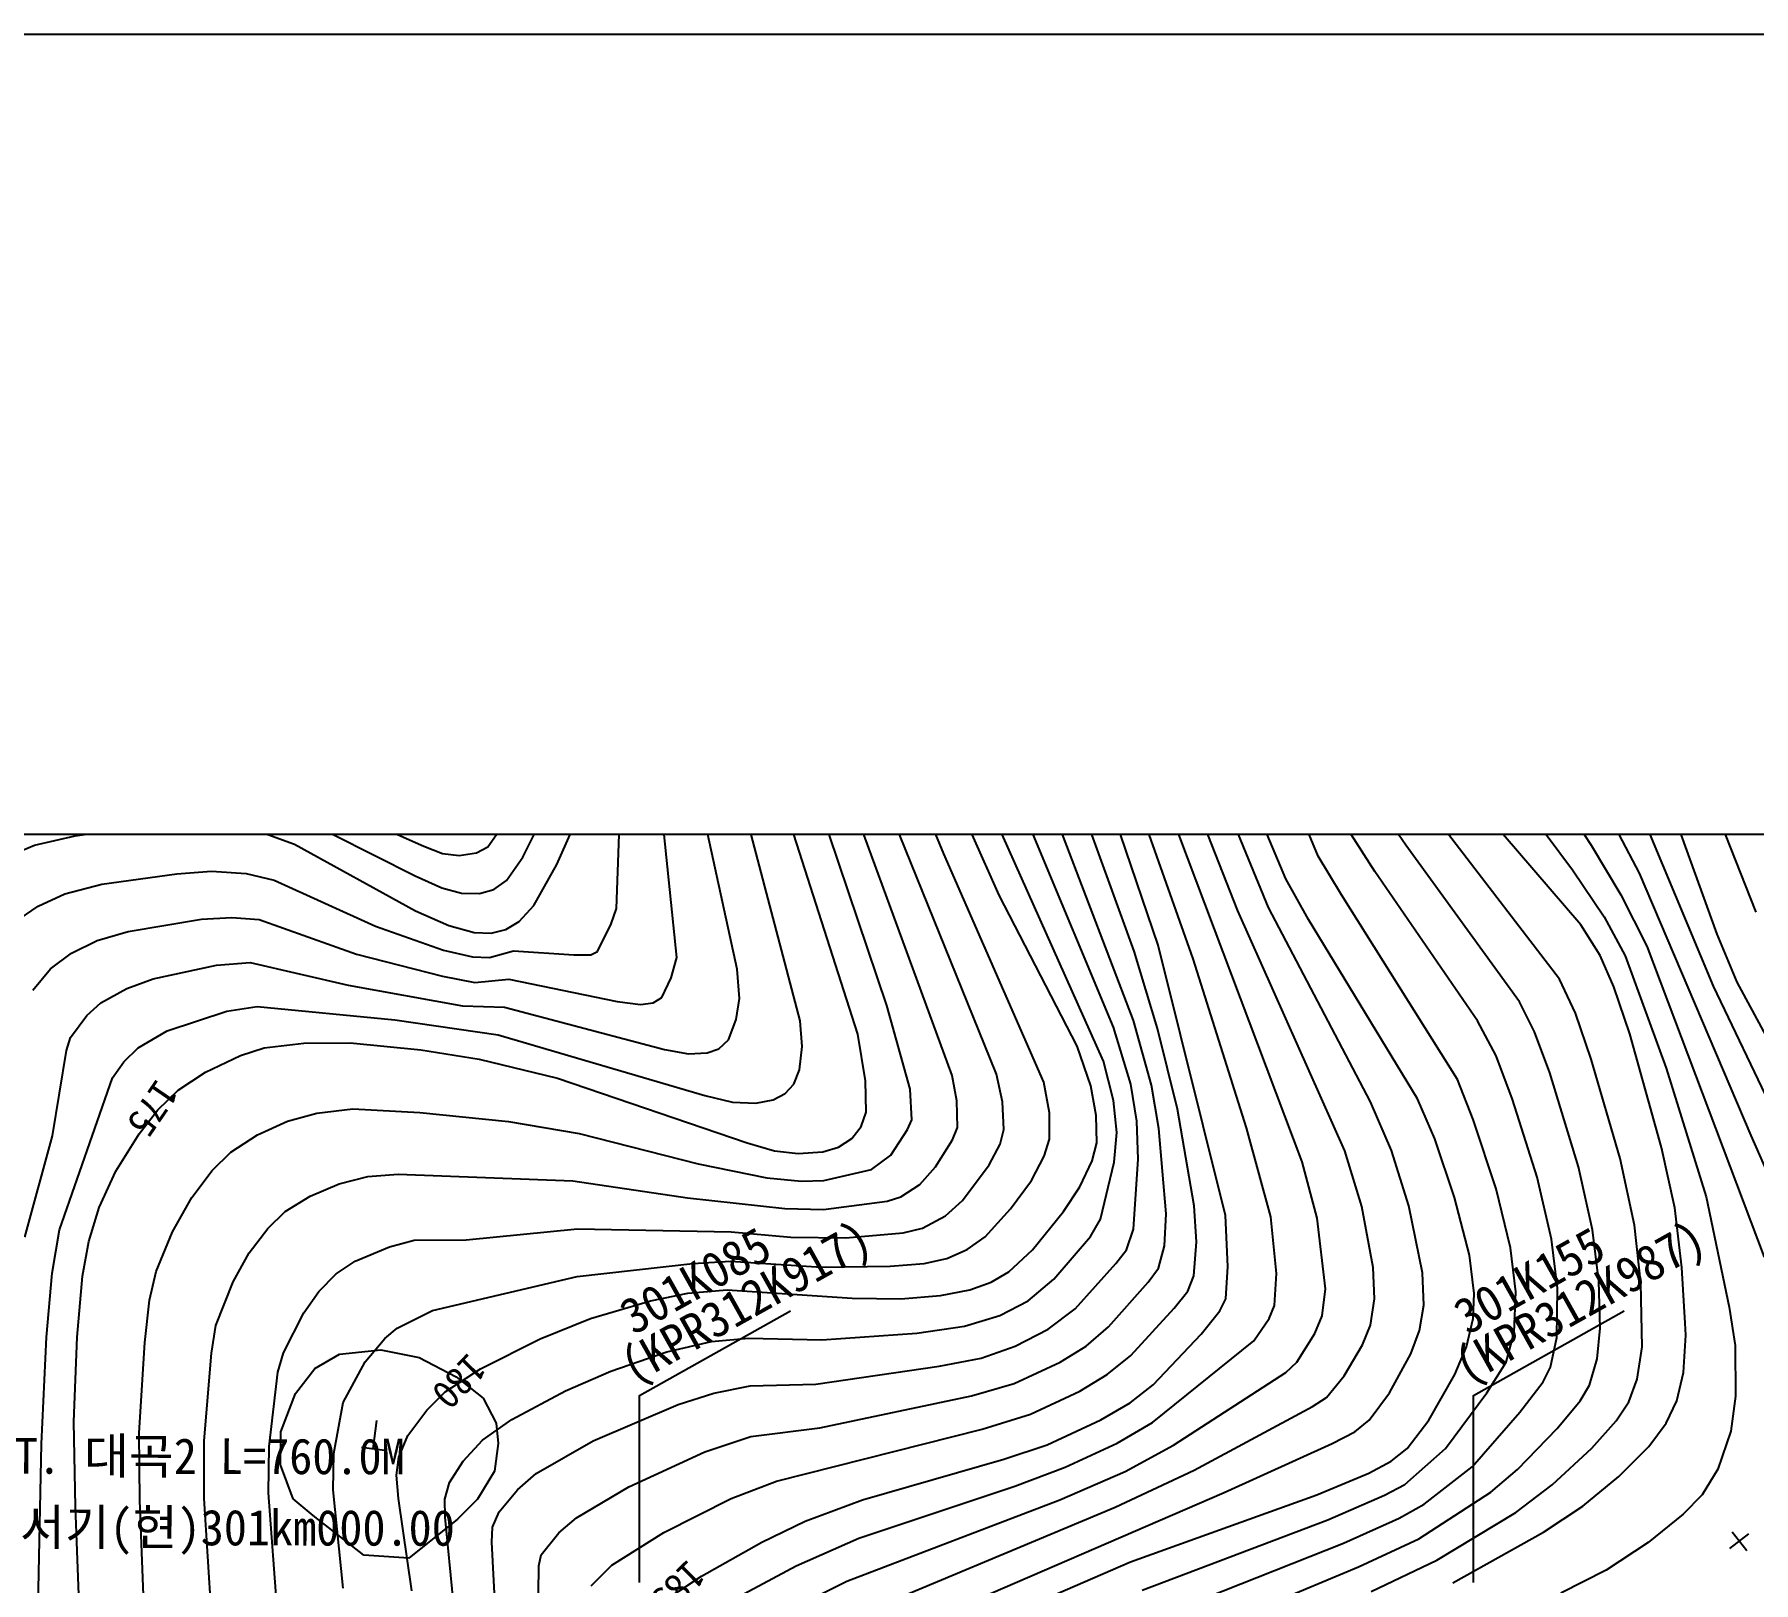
# Model space of a CAD drawing. Header units: millimetres. Extents: x 1510 to 2306, y 1103 to 1807.
# Drawn here: x 2032.1 to 2176.4, y 1489.1 to 1619.1 of the extents above; entities that cross this region are included whole.
import ezdxf
from ezdxf.xclip import XClip

# ---------------------------------------------------------------- set-up
doc = ezdxf.new("R2010")
doc.units = ezdxf.units.MM
doc.header["$LTSCALE"] = 10
doc.header["$MEASUREMENT"] = 0
doc.header["$XCLIPFRAME"] = 2
doc.layers.add('TX-PAPR', color=2, linetype='Continuous', plot=False)
doc.layers.add('TZ-BASE', color=253, linetype='Continuous')
doc.styles.add('HANA', font='GulimChe.ttf')
doc.styles.get("Standard").update_dxf_attribs({"font": 'GulimChe.ttf'})

# ---------------------------------------------------------------- blocks, each defined once
blk = doc.blocks.new('JD-DHDH6EF4KJ')
at = {"layer": 'TZ-BASE'}
for p, q in [((515.18, 69.93, 180), (503.9, 95.35, 180)), ((523.93, 55.99, 181), (506.41, 95.26, 181)), ((510.53, 73.4, 179), (503.29, 90.87, 179)), ((541.97, 73.2, 191), (535.43, 88.59, 191)), ((574.78, 88.45, 202), (581.6, 71.2, 202)), ((571.13, 87.58, 201), (578.71, 68.49, 201)), ((539.24, 71.29, 190), (532.92, 86.39, 190)), ((537.8, 68.88, 189), (531.26, 84.68, 189)), ((558.06, 84.17, 197), (564.88, 74.13, 197)), ((535.21, 68.6, 188), (529.47, 83.28, 188)), ((554.7, 83.56, 196), (563.3, 72.04, 196)), ((505.75, 60.65, 176), (498.66, 81.68, 176)), ((528.53, 65.72, 185), (523.12, 81.62, 185)), ((531.46, 64.57, 186), (525.69, 80.85, 186)), ((540.62, 47.55, 187), (527.58, 82.09, 187)), ((453.17, 80.09, 168), (466.88, 74.02, 168)), ((511.23, 54.78, 177), (502.1, 79.74, 177)), ((503.31, 58.27, 175), (496.76, 78.76, 175)), ((524.77, 58.85, 182), (516.55, 78.61, 182)), ((526.51, 65.21, 184), (521.59, 78.76, 184)), ((564, 67.44, 195), (554.45, 78.51, 195)), ((475.21, 73.1, 169), (477.49, 77.7, 169)), ((478.06, 72.5, 170), (479.84, 76.51, 170)), ((498.47, 59.38, 174), (493.73, 77.48, 174)), ((526.46, 59.39, 183), (519.57, 77.44, 183)), ((549.33, 74.11, 193), (547.17, 77.23, 193)), ((569.11, 76.65, 199), (575.11, 62.28, 199)), ((571.52, 77.47, 200), (575.43, 66.66, 200)), ((437.61, 74.9, 170), (443.62, 75.65, 170)), ((452.97, 75.29, 170), (456.03, 74.2, 170)), ((456.78, 76.27, 169), (466.16, 71.53, 169)), ((472.26, 73.99, 168), (473.52, 75.7, 168)), ((483.06, 68.81, 171), (483.3, 75.77, 171)), ((488.13, 64.68, 172), (486.96, 75.97, 172)), ((493.18, 63.7, 173), (490.64, 75.48, 173)), ((514.95, 54.91, 178), (506.61, 75.49, 178)), ((546.71, 71.91, 192), (544.56, 75.26, 192)), ((562.23, 62.86, 194), (551.83, 76.41, 194)), ((566.49, 76.31, 198), (568.91, 71.78, 198)), ((432.08, 73.21, 170), (434.22, 74.13, 170)), ((434.22, 74.13, 170), (437.61, 74.9, 170)), ((456.03, 74.2, 170), (466.18, 68.61, 170)), ((466.88, 74.02, 168), (468.47, 73.43, 168)), ((471.31, 73.47, 168), (472.26, 73.99, 168)), ((558.87, 60.98, 193), (549.33, 74.11, 193)), ((564.88, 74.13, 197), (567.36, 69.96, 197)), ((468.47, 73.43, 168), (469.86, 73.26, 168)), ((469.86, 73.26, 168), (471.31, 73.47, 168)), ((473.83, 71.14, 169), (475.21, 73.1, 169)), ((476.12, 69.04, 170), (478.06, 72.5, 170)), ((518.92, 54.22, 179), (510.53, 73.4, 179)), ((543.91, 69.96, 191), (541.97, 73.2, 191)), ((436.77, 70.04, 171), (439.86, 70.85, 171)), ((439.86, 70.85, 171), (446.15, 71.72, 171)), ((446.15, 71.72, 171), (449.06, 71.94, 171)), ((449.06, 71.94, 171), (451.97, 71.74, 171)), ((451.97, 71.74, 171), (454.32, 71.18, 171)), ((454.32, 71.18, 171), (462.83, 67.32, 171)), ((466.16, 71.53, 169), (468.39, 70.55, 169)), ((472.78, 70.4, 169), (473.83, 71.14, 169)), ((541.14, 67.88, 190), (539.24, 71.29, 190)), ((555.34, 59.38, 192), (546.71, 71.91, 192)), ((563.3, 72.04, 196), (565.96, 68.11, 196)), ((568.91, 71.78, 198), (578.28, 49.74, 198)), ((434.53, 69, 171), (436.77, 70.04, 171)), ((468.39, 70.55, 169), (470.05, 70.1, 169)), ((470.05, 70.1, 169), (471.57, 70.07, 169)), ((471.57, 70.07, 169), (472.78, 70.4, 169)), ((521.74, 57.26, 180), (515.18, 69.93, 180)), ((553.67, 54.45, 191), (543.91, 69.96, 191)), ((567.36, 69.96, 197), (569.54, 65.63, 197)), ((432.48, 67.6, 171), (434.53, 69, 171)), ((442.08, 66.88, 172), (448.24, 67.91, 172)), ((448.24, 67.91, 172), (450.78, 68.06, 172)), ((450.78, 68.06, 172), (453.06, 67.89, 172)), ((453.06, 67.89, 172), (461.24, 64.98, 172)), ((466.18, 68.61, 170), (468.99, 67.38, 170)), ((474.89, 67.7, 170), (476.12, 69.04, 170)), ((482.61, 67.51, 171), (483.06, 68.81, 171)), ((544.2, 48.46, 188), (535.21, 68.6, 188)), ((546.35, 52.59, 189), (537.8, 68.88, 189)), ((550.29, 52.84, 190), (541.14, 67.88, 190)), ((565.96, 68.11, 196), (567.74, 64.84, 196)), ((439.47, 66.11, 172), (442.08, 66.88, 172)), ((462.83, 67.32, 171), (468.54, 65.31, 171)), ((468.99, 67.38, 170), (471.12, 66.79, 170)), ((471.12, 66.79, 170), (472.53, 66.74, 170)), ((472.53, 66.74, 170), (473.76, 67.05, 170)), ((473.76, 67.05, 170), (474.89, 67.7, 170)), ((481.48, 65.18, 171), (482.61, 67.51, 171)), ((565.63, 64.85, 195), (564, 67.44, 195)), ((575.43, 66.66, 200), (577.1, 62.62, 200)), ((435.54, 63.73, 172), (437.32, 65.06, 172)), ((437.32, 65.06, 172), (439.47, 66.11, 172)), ((461.24, 64.98, 172), (468.45, 63.12, 172)), ((468.54, 65.31, 171), (470.98, 64.74, 171)), ((472.39, 64.68, 171), (474.43, 65.26, 171)), ((474.43, 65.26, 171), (479.48, 64.91, 171)), ((480.92, 64.91, 171), (481.48, 65.18, 171)), ((528.48, 58.73, 184), (526.51, 65.21, 184)), ((534.18, 43.03, 185), (528.53, 65.72, 185)), ((569.54, 65.63, 197), (579.41, 39.55, 197)), ((434.07, 61.95, 172), (435.54, 63.73, 172)), ((444.16, 62.89, 173), (449.49, 64.06, 173)), ((449.49, 64.06, 173), (452.31, 64.27, 173)), ((452.31, 64.27, 173), (460.53, 62.37, 173)), ((470.98, 64.74, 171), (472.39, 64.68, 171)), ((479.48, 64.91, 171), (480.92, 64.91, 171)), ((487.64, 62.98, 172), (488.13, 64.68, 172)), ((493.39, 61.25, 173), (493.18, 63.7, 173)), ((535.95, 50.41, 186), (531.46, 64.57, 186)), ((566.78, 62.22, 195), (565.63, 64.85, 195)), ((567.74, 64.84, 196), (571.16, 55.41, 196)), ((439.77, 60.88, 173), (441.95, 62.09, 173)), ((441.95, 62.09, 173), (444.16, 62.89, 173)), ((460.53, 62.37, 173), (470.14, 60.63, 173)), ((468.45, 63.12, 172), (471.17, 62.6, 172)), ((471.17, 62.6, 172), (474.03, 62.88, 172)), ((474.03, 62.88, 172), (483.13, 60.99, 172)), ((486.87, 61.34, 172), (487.64, 62.98, 172)), ((563.55, 60.01, 194), (562.23, 62.86, 194)), ((568.11, 58.28, 195), (566.78, 62.22, 195)), ((575.11, 62.28, 199), (580.12, 51.82, 199)), ((577.1, 62.62, 200), (581.74, 54.01, 200)), ((438.61, 59.81, 173), (439.77, 60.88, 173)), ((470.14, 60.63, 173), (473.66, 60.52, 173)), ((483.13, 60.99, 172), (485.09, 60.75, 172)), ((485.09, 60.75, 172), (486.13, 60.88, 172)), ((486.13, 60.88, 172), (486.87, 61.34, 172)), ((493.11, 59.5, 173), (493.39, 61.25, 173)), ((507.72, 53.63, 176), (505.75, 60.65, 176)), ((560.13, 58.44, 193), (558.87, 60.98, 193)), ((437.24, 57.98, 173), (438.61, 59.81, 173)), ((445.35, 58.53, 174), (450.35, 60.18, 174)), ((450.35, 60.18, 174), (452.9, 60.59, 174)), ((452.9, 60.59, 174), (464.47, 59.46, 174)), ((464.47, 59.46, 174), (473.12, 58.19, 174)), ((473.66, 60.52, 173), (487.08, 56.97, 173)), ((492.46, 57.77, 173), (493.11, 59.5, 173)), ((498.64, 57.22, 174), (498.47, 59.38, 174)), ((527.98, 53.97, 183), (526.46, 59.39, 183)), ((556.9, 56.43, 192), (555.34, 59.38, 192)), ((564.89, 56.16, 194), (563.55, 60.01, 194)), ((436.91, 56.9, 173), (437.24, 57.98, 173)), ((442.9, 57.12, 174), (445.35, 58.53, 174)), ((473.12, 58.19, 174), (490.49, 53.1, 174)), ((491.65, 57.02, 173), (492.46, 57.77, 173)), ((503.96, 54.33, 175), (503.31, 58.27, 175)), ((526.23, 54.05, 182), (524.77, 58.85, 182)), ((530.14, 51.97, 184), (528.48, 58.73, 184)), ((561.4, 55, 193), (560.13, 58.44, 193)), ((570.79, 48.76, 195), (568.11, 58.28, 195)), ((435.71, 49.72, 173), (436.91, 56.9, 173)), ((441.71, 55.94, 174), (442.9, 57.12, 174)), ((448.56, 55.07, 175), (451.5, 56.47, 175)), ((451.5, 56.47, 175), (453.5, 57.1, 175)), ((453.5, 57.1, 175), (456.82, 57.5, 175)), ((456.82, 57.5, 175), (460.71, 57.52, 175)), ((460.71, 57.52, 175), (466.63, 56.95, 175)), ((466.63, 56.95, 175), (471.53, 56.16, 175)), ((487.08, 56.97, 173), (489.12, 56.62, 173)), ((489.12, 56.62, 173), (490.67, 56.68, 173)), ((490.67, 56.68, 173), (491.65, 57.02, 173)), ((498.42, 55.27, 174), (498.64, 57.22, 174)), ((522.88, 53.91, 180), (521.74, 57.26, 180)), ((558.27, 52.78, 192), (556.9, 56.43, 192)), ((440.77, 54.59, 174), (441.71, 55.94, 174)), ((446.27, 53.55, 175), (448.56, 55.07, 175)), ((471.53, 56.16, 175), (478.12, 54.57, 175)), ((497.94, 54.06, 174), (498.42, 55.27, 174)), ((515.46, 52.57, 178), (514.95, 54.91, 178)), ((524.79, 52.69, 181), (523.93, 55.99, 181)), ((563.81, 47.12, 193), (561.4, 55, 193)), ((567.32, 47.83, 194), (564.89, 56.16, 194)), ((571.16, 55.41, 196), (574.53, 44.6, 196)), ((436.3, 41.83, 174), (440.77, 54.59, 174)), ((444.55, 51.92, 175), (446.27, 53.55, 175)), ((478.12, 54.57, 175), (494.03, 49.13, 175)), ((497.22, 53.28, 174), (497.94, 54.06, 174)), ((504.01, 51.7, 175), (503.96, 54.33, 175)), ((507.85, 51.08, 176), (507.72, 53.63, 176)), ((511.63, 52.65, 177), (511.23, 54.78, 177)), ((519.4, 51.66, 179), (518.92, 54.22, 179)), ((523.34, 51.43, 180), (522.88, 53.91, 180)), ((526.75, 50.97, 182), (526.23, 54.05, 182)), ((528.59, 50.34, 183), (527.98, 53.97, 183)), ((554.98, 51.11, 191), (553.67, 54.45, 191)), ((457.9, 51.64, 176), (460.93, 51.98, 176)), ((460.93, 51.98, 176), (466.56, 51.69, 176)), ((490.49, 53.1, 174), (492.79, 52.55, 174)), ((492.79, 52.55, 174), (494.77, 52.48, 174)), ((494.77, 52.48, 174), (496.21, 52.74, 174)), ((496.21, 52.74, 174), (497.22, 53.28, 174)), ((511.68, 50.42, 177), (511.63, 52.65, 177)), ((515.58, 50.25, 178), (515.46, 52.57, 178)), ((525.06, 50.01, 181), (524.79, 52.69, 181)), ((531.56, 43.84, 184), (530.14, 51.97, 184)), ((548.11, 48.49, 189), (546.35, 52.59, 189)), ((551.75, 49.47, 190), (550.29, 52.84, 190)), ((560.34, 46.25, 192), (558.27, 52.78, 192)), ((442.99, 49.9, 175), (444.55, 51.92, 175)), ((452.92, 49.81, 176), (455.44, 50.97, 176)), ((455.44, 50.97, 176), (457.9, 51.64, 176)), ((466.56, 51.69, 176), (474, 50.92, 176)), ((474, 50.92, 176), (479.92, 49.93, 176)), ((503.6, 50.5, 175), (504.01, 51.7, 175)), ((507.48, 50.25, 176), (507.85, 51.08, 176)), ((519.4, 49.44, 179), (519.4, 51.66, 179)), ((523.38, 49.14, 180), (523.34, 51.43, 180)), ((526.86, 47.77, 182), (526.75, 50.97, 182)), ((556.9, 45.27, 191), (554.98, 51.11, 191)), ((433.4, 41.21, 173), (435.71, 49.72, 173)), ((441.04, 46.75, 175), (442.99, 49.9, 175)), ((450.7, 48.35, 176), (452.92, 49.81, 176)), ((479.92, 49.93, 176), (489.91, 47.37, 176)), ((494.03, 49.13, 175), (496.32, 48.48, 175)), ((501.7, 48.77, 175), (502.81, 49.5, 175)), ((502.81, 49.5, 175), (503.6, 50.5, 175)), ((506.1, 48.1, 176), (507.48, 50.25, 176)), ((509.83, 47.12, 177), (511.27, 49.39, 177)), ((511.27, 49.39, 177), (511.68, 50.42, 177)), ((515.26, 49.02, 178), (515.58, 50.25, 178)), ((518.97, 48.01, 179), (519.4, 49.44, 179)), ((523, 47.64, 180), (523.38, 49.14, 180)), ((524.85, 47.52, 181), (525.06, 50.01, 181)), ((529.21, 43.19, 183), (528.59, 50.34, 183)), ((537.99, 42.94, 186), (535.95, 50.41, 186)), ((553.41, 44.54, 190), (551.75, 49.47, 190)), ((578.28, 49.74, 198), (581.51, 42.46, 198)), ((449.12, 46.82, 176), (450.7, 48.35, 176)), ((496.32, 48.48, 175), (498.31, 48.24, 175)), ((498.31, 48.24, 175), (500.39, 48.38, 175)), ((500.39, 48.38, 175), (501.7, 48.77, 175)), ((504.46, 46.91, 176), (506.1, 48.1, 176)), ((514.34, 47.29, 178), (515.26, 49.02, 178)), ((517.89, 45.99, 179), (518.97, 48.01, 179)), ((521.96, 45.44, 180), (523, 47.64, 180)), ((526.47, 41.9, 182), (526.86, 47.77, 182)), ((545.63, 43.79, 188), (544.2, 48.46, 188)), ((549.57, 43.86, 189), (548.11, 48.49, 189)), ((568.5, 42.22, 194), (567.32, 47.83, 194)), ((571.89, 43.69, 195), (570.79, 48.76, 195)), ((439.64, 43.71, 175), (441.04, 46.75, 175)), ((447.41, 44.55, 176), (449.12, 46.82, 176)), ((459.77, 45.69, 177), (462.2, 46.31, 177)), ((462.2, 46.31, 177), (464.74, 46.51, 177)), ((464.74, 46.51, 177), (479.41, 45.95, 177)), ((489.91, 47.37, 176), (495.67, 46.2, 176)), ((495.67, 46.2, 176), (498.6, 45.93, 176)), ((500.46, 45.98, 176), (504.46, 46.91, 176)), ((508.52, 45.64, 177), (509.83, 47.12, 177)), ((512.11, 44.29, 178), (514.34, 47.29, 178)), ((523.7, 42.73, 181), (524.85, 47.52, 181)), ((541.89, 42.82, 187), (540.62, 47.55, 187)), ((561.55, 41.06, 192), (560.34, 46.25, 192)), ((564.99, 41.84, 193), (563.81, 47.12, 193)), ((457.35, 44.67, 177), (459.77, 45.69, 177)), ((479.41, 45.95, 177), (489.01, 44.51, 177)), ((498.6, 45.93, 176), (500.46, 45.98, 176)), ((506.93, 44.6, 177), (508.52, 45.64, 177)), ((516.13, 43.59, 179), (517.89, 45.99, 179)), ((520.59, 43.39, 180), (521.96, 45.44, 180)), ((558.1, 40.33, 191), (556.9, 45.27, 191)), ((438.76, 40.87, 175), (439.64, 43.71, 175)), ((445.78, 41.66, 176), (447.41, 44.55, 176)), ((453.79, 41.95, 177), (455.26, 43.37, 177)), ((455.26, 43.37, 177), (457.35, 44.67, 177)), ((489.01, 44.51, 177), (497.19, 43.62, 177)), ((497.19, 43.62, 177), (500.43, 43.55, 177)), ((500.43, 43.55, 177), (505.77, 44.25, 177)), ((505.77, 44.25, 177), (506.93, 44.6, 177)), ((510.68, 43, 178), (512.11, 44.29, 178)), ((514.02, 41.26, 179), (516.13, 43.59, 179)), ((517.97, 40.16, 180), (520.59, 43.39, 180)), ((531.75, 40.83, 184), (531.56, 43.84, 184)), ((546.58, 38.67, 188), (545.63, 43.79, 188)), ((550.72, 38.24, 189), (549.57, 43.86, 189)), ((554.65, 39.71, 190), (553.41, 44.54, 190)), ((572.48, 38.67, 195), (571.89, 43.69, 195)), ((574.53, 44.6, 196), (576.47, 35.34, 196)), ((452.23, 39.91, 177), (453.79, 41.95, 177)), ((470.45, 41.01, 178), (479.8, 41.93, 178)), ((479.8, 41.93, 178), (492.7, 41.68, 178)), ((507.12, 41.6, 178), (508.74, 41.97, 178)), ((508.74, 41.97, 178), (510.68, 43, 178)), ((522.86, 41.29, 181), (523.7, 42.73, 181)), ((525.87, 40.16, 182), (526.47, 41.9, 182)), ((529.06, 40.5, 183), (529.21, 43.19, 183)), ((534.39, 38.75, 185), (534.18, 43.03, 185)), ((538.45, 38.17, 186), (537.99, 42.94, 186)), ((542.58, 36.9, 187), (541.89, 42.82, 187)), ((569.04, 37.35, 194), (568.5, 42.22, 194)), ((435.69, 38.2, 174), (436.3, 41.83, 174)), ((438.25, 37.94, 175), (438.76, 40.87, 175)), ((444.43, 38.34, 176), (445.78, 41.66, 176)), ((461.13, 39.2, 178), (464, 40.42, 178)), ((464, 40.42, 178), (466.07, 40.97, 178)), ((466.07, 40.97, 178), (470.45, 41.01, 178)), ((492.7, 41.68, 178), (497.69, 41.21, 178)), ((497.69, 41.21, 178), (502.3, 41.18, 178)), ((502.3, 41.18, 178), (507.12, 41.6, 178)), ((512.51, 40.19, 179), (514.02, 41.26, 179)), ((519.76, 37.69, 181), (522.86, 41.29, 181)), ((528.56, 38.63, 183), (529.06, 40.5, 183)), ((531.52, 37.97, 184), (531.75, 40.83, 184)), ((562.04, 36.93, 192), (561.55, 41.06, 192)), ((565.52, 37.53, 193), (564.99, 41.84, 193)), ((450.9, 37.47, 177), (452.23, 39.91, 177)), ((459.53, 38.15, 178), (461.13, 39.2, 178)), ((479.75, 37.92, 179), (489.46, 39.02, 179)), ((489.46, 39.02, 179), (492.63, 39.21, 179)), ((492.63, 39.21, 179), (500.28, 38.7, 179)), ((506.04, 38.78, 179), (508.9, 39.02, 179)), ((508.9, 39.02, 179), (510.8, 39.44, 179)), ((510.8, 39.44, 179), (512.51, 40.19, 179)), ((516, 38.32, 180), (517.97, 40.16, 180)), ((521.55, 35.22, 182), (524.98, 39.01, 182)), ((524.98, 39.01, 182), (525.87, 40.16, 182)), ((555.06, 36.5, 190), (554.65, 39.71, 190)), ((558.55, 36.64, 191), (558.1, 40.33, 191)), ((435.22, 32.82, 174), (435.69, 38.2, 174)), ((437.78, 32.84, 175), (438.25, 37.94, 175)), ((443.85, 35.95, 176), (444.43, 38.34, 176)), ((458.09, 36.66, 178), (459.53, 38.15, 178)), ((467.62, 35.06, 179), (479.75, 37.92, 179)), ((500.28, 38.7, 179), (506.04, 38.78, 179)), ((514.51, 37.44, 180), (516, 38.32, 180)), ((517.62, 35.89, 181), (519.76, 37.69, 181)), ((527.7, 37.46, 183), (528.56, 38.63, 183)), ((531.01, 36.7, 184), (531.52, 37.97, 184)), ((534.21, 36.04, 185), (534.39, 38.75, 185)), ((538.3, 35.48, 186), (538.45, 38.17, 186)), ((546.7, 36.05, 188), (546.58, 38.67, 188)), ((550.83, 35.51, 189), (550.72, 38.24, 189)), ((565.64, 33.59, 193), (565.52, 37.53, 193)), ((572.76, 34.02, 195), (572.48, 38.67, 195)), ((449.43, 33.81, 177), (450.9, 37.47, 177)), ((456.81, 34.87, 178), (458.09, 36.66, 178)), ((485.93, 35.87, 180), (489.06, 36.53, 180)), ((489.06, 36.53, 180), (492.35, 36.81, 180)), ((492.35, 36.81, 180), (502.85, 36.1, 180)), ((502.85, 36.1, 180), (506.92, 36.04, 180)), ((506.92, 36.04, 180), (510.27, 36.32, 180)), ((510.27, 36.32, 180), (512.71, 36.79, 180)), ((512.71, 36.79, 180), (514.51, 37.44, 180)), ((524.36, 33.71, 183), (527.7, 37.46, 183)), ((529.88, 35.26, 184), (531.01, 36.7, 184)), ((542.31, 34.61, 187), (542.58, 36.9, 187)), ((554.97, 34.41, 190), (555.06, 36.5, 190)), ((558.41, 33.21, 191), (558.55, 36.64, 191)), ((562, 32.79, 192), (562.04, 36.93, 192)), ((569.15, 32.02, 194), (569.04, 37.35, 194)), ((443.46, 32.39, 176), (443.85, 35.95, 176)), ((455.12, 31.53, 178), (456.81, 34.87, 178)), ((464.65, 33.58, 179), (467.62, 35.06, 179)), ((480.87, 34.4, 180), (485.93, 35.87, 180)), ((512.28, 33.75, 181), (515.24, 34.65, 181)), ((515.24, 34.65, 181), (517.62, 35.89, 181)), ((519.31, 33.49, 182), (521.55, 35.22, 182)), ((526.24, 31.3, 184), (529.88, 35.26, 184)), ((532.13, 33.09, 185), (533.71, 35.04, 185)), ((533.71, 35.04, 185), (534.21, 36.04, 185)), ((537.84, 34.4, 186), (538.3, 35.48, 186)), ((546.35, 33.85, 188), (546.7, 36.05, 188)), ((550.48, 33.4, 189), (550.83, 35.51, 189)), ((576.47, 35.34, 196), (576.95, 32.14, 196)), ((449.08, 31.5, 177), (449.43, 33.81, 177)), ((463.61, 32.72, 179), (464.65, 33.58, 179)), ((476.65, 32.68, 180), (480.87, 34.4, 180)), ((508.28, 33.18, 181), (512.28, 33.75, 181)), ((516.54, 32.07, 182), (519.31, 33.49, 182)), ((522.48, 32.08, 183), (524.36, 33.71, 183)), ((536.57, 32.52, 186), (537.84, 34.4, 186)), ((541.68, 33.15, 187), (542.31, 34.61, 187)), ((545.67, 32.2, 188), (546.35, 33.85, 188)), ((549.74, 31.43, 189), (550.48, 33.4, 189)), ((554.42, 32.02, 190), (554.97, 34.41, 190)), ((557.74, 30.72, 191), (558.41, 33.21, 191)), ((565.38, 31.01, 193), (565.64, 33.59, 193)), ((572.82, 33.01, 195), (572.76, 34.02, 195)), ((434.79, 23.89, 174), (435.22, 32.82, 174)), ((437.51, 25.72, 175), (437.78, 32.84, 175)), ((442.99, 24.8, 176), (443.46, 32.39, 176)), ((459.8, 31.41, 180.02), (463.29, 31.77, 180.02)), ((461.96, 30.77, 179), (463.61, 32.72, 179)), ((463.29, 31.77, 180.02), (466.5, 31.12, 180.02)), ((471.64, 30.17, 180), (476.65, 32.68, 180)), ((487.28, 31.6, 181), (491.03, 32.46, 181)), ((491.03, 32.46, 181), (494.13, 32.76, 181)), ((494.13, 32.76, 181), (500.29, 32.6, 181)), ((500.29, 32.6, 181), (508.28, 33.18, 181)), ((513.67, 31.08, 182), (516.54, 32.07, 182)), ((520.3, 30.72, 183), (522.48, 32.08, 183)), ((528.05, 25.68, 186), (536.57, 32.52, 186)), ((528.1, 28.82, 185), (532.13, 33.09, 185)), ((540.18, 30.74, 187), (541.68, 33.15, 187)), ((544.15, 29.58, 188), (545.67, 32.2, 188)), ((553.42, 29.71, 190), (554.42, 32.02, 190)), ((561.46, 30.31, 192), (562, 32.79, 192)), ((568.73, 29.3, 194), (569.15, 32.02, 194)), ((572.64, 29.87, 195), (572.82, 33.01, 195)), ((576.95, 32.14, 196), (576.98, 27.88, 196)), ((448.45, 24.14, 177), (449.08, 31.5, 177)), ((454.64, 29.89, 178), (455.12, 31.53, 178)), ((457.74, 30.2, 180.02), (459.8, 31.41, 180.02)), ((460.12, 27.36, 179), (461.96, 30.77, 179)), ((466.5, 31.12, 180.02), (469.61, 29.5, 180.02)), ((482.59, 29.98, 181), (487.28, 31.6, 181)), ((499.79, 28.89, 182), (510.15, 30.4, 182)), ((510.15, 30.4, 182), (513.67, 31.08, 182)), ((516.43, 28.95, 183), (520.3, 30.72, 183)), ((524.26, 29.69, 184), (526.24, 31.3, 184)), ((539.24, 29.88, 187), (540.18, 30.74, 187)), ((547.94, 28.17, 189), (549.74, 31.43, 189)), ((556.11, 28.17, 191), (557.74, 30.72, 191)), ((560.84, 29.09, 192), (561.46, 30.31, 192)), ((564.74, 28.8, 193), (565.38, 31.01, 193)), ((453.9, 23.67, 178), (454.64, 29.89, 178)), ((456.12, 28.1, 180.02), (457.74, 30.2, 180.02)), ((468.69, 28.24, 180), (471.64, 30.17, 180)), ((469.61, 29.5, 180.02), (471.86, 27.72, 180.02)), ((478.77, 28.32, 181), (482.59, 29.98, 181)), ((494.28, 28.74, 182), (499.79, 28.89, 182)), ((512.86, 27.9, 183), (516.43, 28.95, 183)), ((521.96, 28.31, 184), (524.26, 29.69, 184)), ((529.83, 23.76, 187), (539.24, 29.88, 187)), ((542.67, 27.76, 188), (544.15, 29.58, 188)), ((551.25, 25.86, 190), (553.42, 29.71, 190)), ((558.89, 26.53, 192), (560.84, 29.09, 192)), ((568.03, 27.41, 194), (568.73, 29.3, 194)), ((572.08, 27.5, 195), (572.64, 29.87, 195)), ((454.89, 24.9, 180.02), (456.12, 28.1, 180.02)), ((467.13, 26.71, 180), (468.69, 28.24, 180)), ((471.86, 27.72, 180.02), (472.97, 25.62, 180.02)), ((474.28, 25.92, 181), (478.77, 28.32, 181)), ((488.24, 27.17, 182), (491.24, 28.13, 182)), ((491.24, 28.13, 182), (494.28, 28.74, 182)), ((500.13, 25.23, 183), (512.86, 27.9, 183)), ((517.81, 26.38, 184), (521.96, 28.31, 184)), ((526.17, 27.33, 185), (528.1, 28.82, 185)), ((541.48, 27.02, 188), (542.67, 27.76, 188)), ((546.24, 25.88, 189), (547.94, 28.17, 189)), ((552.66, 23.48, 191), (556.11, 28.17, 191)), ((562.01, 25.17, 193), (563.95, 27.49, 193)), ((563.95, 27.49, 193), (564.74, 28.8, 193)), ((571.17, 25.62, 195), (572.08, 27.5, 195)), ((576.98, 27.88, 196), (576.6, 24.94, 196)), ((459.34, 23.08, 179), (460.12, 27.36, 179)), ((465.54, 24.59, 180), (467.13, 26.71, 180)), ((481.1, 24.13, 182), (488.24, 27.17, 182)), ((513.76, 25.1, 184), (517.81, 26.38, 184)), ((523.71, 25.9, 185), (526.17, 27.33, 185)), ((531.55, 21.67, 188), (541.48, 27.02, 188)), ((554.9, 21.94, 192), (558.89, 26.53, 192)), ((566.98, 25.81, 194), (568.03, 27.41, 194)), ((437.64, 18.58, 175), (437.51, 25.72, 175)), ((443.04, 19.12, 176), (442.99, 24.8, 176)), ((454.86, 22.13, 180.02), (454.89, 24.9, 180.02)), ((462.64, 23.47, 180.26), (462.95, 25.85, 180.26)), ((464.79, 22.77, 180), (465.54, 24.59, 180)), ((471.82, 24.19, 181), (474.28, 25.92, 181)), ((472.97, 25.62, 180.02), (473.14, 23.91, 180.02)), ((494.35, 24.49, 183), (500.13, 25.23, 183)), ((496.48, 20.75, 184), (513.76, 25.1, 184)), ((519.21, 23.8, 185), (523.71, 25.9, 185)), ((525.09, 23.95, 186), (528.05, 25.68, 186)), ((543.14, 23.91, 189), (545.04, 24.89, 189)), ((545.04, 24.89, 189), (546.24, 25.88, 189)), ((549.44, 23.5, 190), (551.25, 25.86, 190)), ((558.68, 21.74, 193), (562.01, 25.17, 193)), ((564.94, 23.53, 194), (566.98, 25.81, 194)), ((569.72, 23.66, 195), (571.17, 25.62, 195)), ((576.6, 24.94, 196), (575.5, 21.75, 196)), ((434.26, -3.07, 174), (434.79, 23.89, 174)), ((448.46, 19.28, 177), (448.45, 24.14, 177)), ((453.86, 19.78, 178), (453.9, 23.67, 178)), ((461.65, 23.6, 180.26), (463.63, 23.34, 180.26)), ((470.18, 22.43, 181), (471.82, 24.19, 181)), ((473.14, 23.91, 180.02), (472.82, 21.59, 180.02)), ((476.33, 21.38, 182), (481.1, 24.13, 182)), ((484.09, 20.28, 183), (490.48, 23.21, 183)), ((490.48, 23.21, 183), (494.35, 24.49, 183)), ((515.58, 22.58, 185), (519.21, 23.8, 185)), ((520.73, 21.92, 186), (525.09, 23.95, 186)), ((525.76, 21.57, 187), (529.83, 23.76, 187)), ((534.08, 19.79, 189), (543.14, 23.91, 189)), ((548.1, 22.42, 190), (549.44, 23.5, 190)), ((549.24, 20.47, 191), (552.66, 23.48, 191)), ((561.61, 20.45, 194), (564.94, 23.53, 194)), ((567.2, 21.15, 195), (569.72, 23.66, 195)), ((455.91, 19.26, 180.02), (454.86, 22.13, 180.02)), ((459.27, 20.03, 179), (459.34, 23.08, 179)), ((464.6, 21.25, 180), (464.79, 22.77, 180)), ((469.05, 20.64, 181), (470.18, 22.43, 181)), ((503.71, 19.17, 185), (515.58, 22.58, 185)), ((516.49, 20.34, 186), (520.73, 21.92, 186)), ((524.93, 18.57, 188), (531.55, 21.67, 188)), ((546.21, 21.41, 190), (548.1, 22.42, 190)), ((550.86, 18.81, 192), (554.9, 21.94, 192)), ((556.45, 19.83, 193), (558.68, 21.74, 193)), ((575.5, 21.75, 196), (574.19, 19.61, 196)), ((464.76, 19.3, 180), (464.6, 21.25, 180)), ((468.66, 19.23, 181), (469.05, 20.64, 181)), ((472.82, 21.59, 180.02), (471.4, 19.24, 180.02)), ((474.74, 20.03, 182), (476.33, 21.38, 182)), ((479.7, 17.68, 183), (484.09, 20.28, 183)), ((492.68, 19.28, 184), (496.48, 20.75, 184)), ((503.4, 15.96, 186), (516.49, 20.34, 186)), ((520.27, 19.18, 187), (525.76, 21.57, 187)), ((541.86, 19.61, 190), (546.21, 21.41, 190)), ((547.53, 19.56, 191), (549.24, 20.47, 191)), ((558.55, 18.11, 194), (561.61, 20.45, 194)), ((564.17, 18.64, 195), (567.2, 21.15, 195)), ((443.97, -4.01, 176), (443.04, 19.12, 176)), ((449.08, 9.57, 177), (448.46, 19.28, 177)), ((454.62, 9.65, 178), (453.86, 19.78, 178)), ((457.6, 17.88, 180.02), (455.91, 19.26, 180.02)), ((460.13, 11.78, 179), (459.27, 20.03, 179)), ((465.89, 11.55, 180), (464.76, 19.3, 180)), ((468.67, 17.72, 181), (468.66, 19.23, 181)), ((471.4, 19.24, 180.02), (469.71, 17.55, 180.02)), ((473.22, 18.17, 182), (474.74, 20.03, 182)), ((487.03, 16.43, 184), (492.68, 19.28, 184)), ((498.91, 17.38, 185), (503.71, 19.17, 185)), ((502.39, 12.35, 187), (520.27, 19.18, 187)), ((508.42, 8.73, 189), (534.08, 19.79, 189)), ((526.21, 13.97, 190), (541.86, 19.61, 190)), ((542.77, 17.51, 191), (547.53, 19.56, 191)), ((548.77, 17.64, 192), (550.86, 18.81, 192)), ((550.41, 15.91, 193), (556.45, 19.83, 193)), ((574.19, 19.61, 196), (572.6, 17.98, 196)), ((438.5, -3.76, 175), (437.64, 18.58, 175)), ((461.85, 14.54, 180.02), (457.6, 17.88, 180.02)), ((469.71, 17.55, 180.02), (465.64, 14.3, 180.02)), ((469.39, 10.57, 181), (468.67, 17.72, 181)), ((472.66, 16.88, 182), (473.22, 18.17, 182)), ((478.23, 16.4, 183), (479.7, 17.68, 183)), ((495.27, 15.63, 185), (498.91, 17.38, 185)), ((503.33, 9.52, 188), (524.93, 18.57, 188)), ((527.2, 11.59, 191), (542.77, 17.51, 191)), ((544.09, 15.54, 192), (548.77, 17.64, 192)), ((551.92, 14.12, 194), (558.55, 18.11, 194)), ((560.87, 16.47, 195), (564.17, 18.64, 195)), ((572.6, 17.98, 196), (569.65, 15.59, 196)), ((472.59, 15.64, 182), (472.66, 16.88, 182)), ((476.75, 14.56, 183), (478.23, 16.4, 183)), ((482.68, 13.69, 184), (487.03, 16.43, 184)), ((498.14, 13.65, 186), (503.4, 15.96, 186)), ((545.35, 13.55, 193), (550.41, 15.91, 193)), ((553.26, 12.23, 195), (560.87, 16.47, 195)), ((576.53, 15.1, 196.07), (578.11, 16.32, 196.07)), ((576.71, 16.5, 196.07), (577.93, 14.92, 196.07)), ((465.64, 14.3, 180.02), (461.85, 14.54, 180.02)), ((472.92, 9.73, 182), (472.59, 15.64, 182)), ((476.53, 13.65, 183), (476.75, 14.56, 183)), ((490.19, 12.78, 185), (495.27, 15.63, 185)), ((528.2, 9.24, 192), (544.09, 15.54, 192)), ((569.65, 15.59, 196), (566.13, 13.29, 196)), ((476.5, 9, 183), (476.53, 13.65, 183)), ((480.93, 11.96, 184), (482.68, 13.69, 184)), ((493.4, 11.1, 186), (498.14, 13.65, 186)), ((518.4, 10.6, 190), (526.21, 13.97, 190)), ((528.58, 6.58, 193), (545.35, 13.55, 193)), ((546.41, 11.5, 194), (551.92, 14.12, 194)), ((566.13, 13.29, 196), (562.32, 11.36, 196)), ((486.3, 10.2, 185), (490.19, 12.78, 185)), ((497.14, 9.74, 187), (502.39, 12.35, 187))]:
    blk.add_line(p, q, dxfattribs=at)
at = {"layer": 'TZ-BASE', "style": 'HANA'}
for s, height, rotation, p in [('175', 2.4, 235.6599, (444.47, 54.59, 175)), ('180', 2.4, 225.8016, (470.63, 31.6, 180)), ('T. 대곡2 L=760.0M', 3, 359.902, (432.55, 21.38)), ('서기(현)301km000.00', 3, 359.902, (432.99, 15.39)), ('185', 2.4, 224.3039, (489.05, 14.25, 185))]:
    blk.add_text(s, height=height, rotation=rotation, dxfattribs=at).set_placement(p)

msp = doc.modelspace()

# ---------------------------------------------------------------- linework, layer by layer
at = {"layer": 'TX-PAPR'}
msp.add_lwpolyline([(1509.89, 1103.05), (2305.89, 1103.05), (2305.89, 1619.05), (1509.89, 1619.05)], close=True, dxfattribs=at)
msp.add_lwpolyline([(2297.87, 1551.9), (1597.87, 1551.9), (1597.87, 1401.9), (2297.87, 1401.9), (2297.87, 1551.9)], dxfattribs=at)
at = {"layer": 'TZ-BASE', "flags": 128}
for points in [[(2082.87, 1489.15), (2082.87, 1504.85), (2095.53, 1511.93)], [(2152.87, 1489.15), (2152.87, 1504.85), (2165.53, 1511.93)]]:
    msp.add_lwpolyline(points, dxfattribs=at)

# ---------------------------------------------------------------- block references
at = {"layer": 'TZ-BASE'}
ref = msp.add_blockref('JD-DHDH6EF4KJ', (1597.87, 1476.9), dxfattribs=at)
XClip(ref).set_block_clipping_path([(-0.0000000004, -75), (699.9999999949, 75.0000000039)])

# ---------------------------------------------------------------- texts
for s, p in [('301K085', (2082.36, 1509.87)), ('(KPR312K917)', (2082.36, 1505.71)), ('301K155', (2152.36, 1509.87)), ('(KPR312K987)', (2152.36, 1505.71))]:
    msp.add_text(s, height=3, rotation=29.2387, dxfattribs=at).set_placement(p)

doc.saveas('drawing.dxf')
